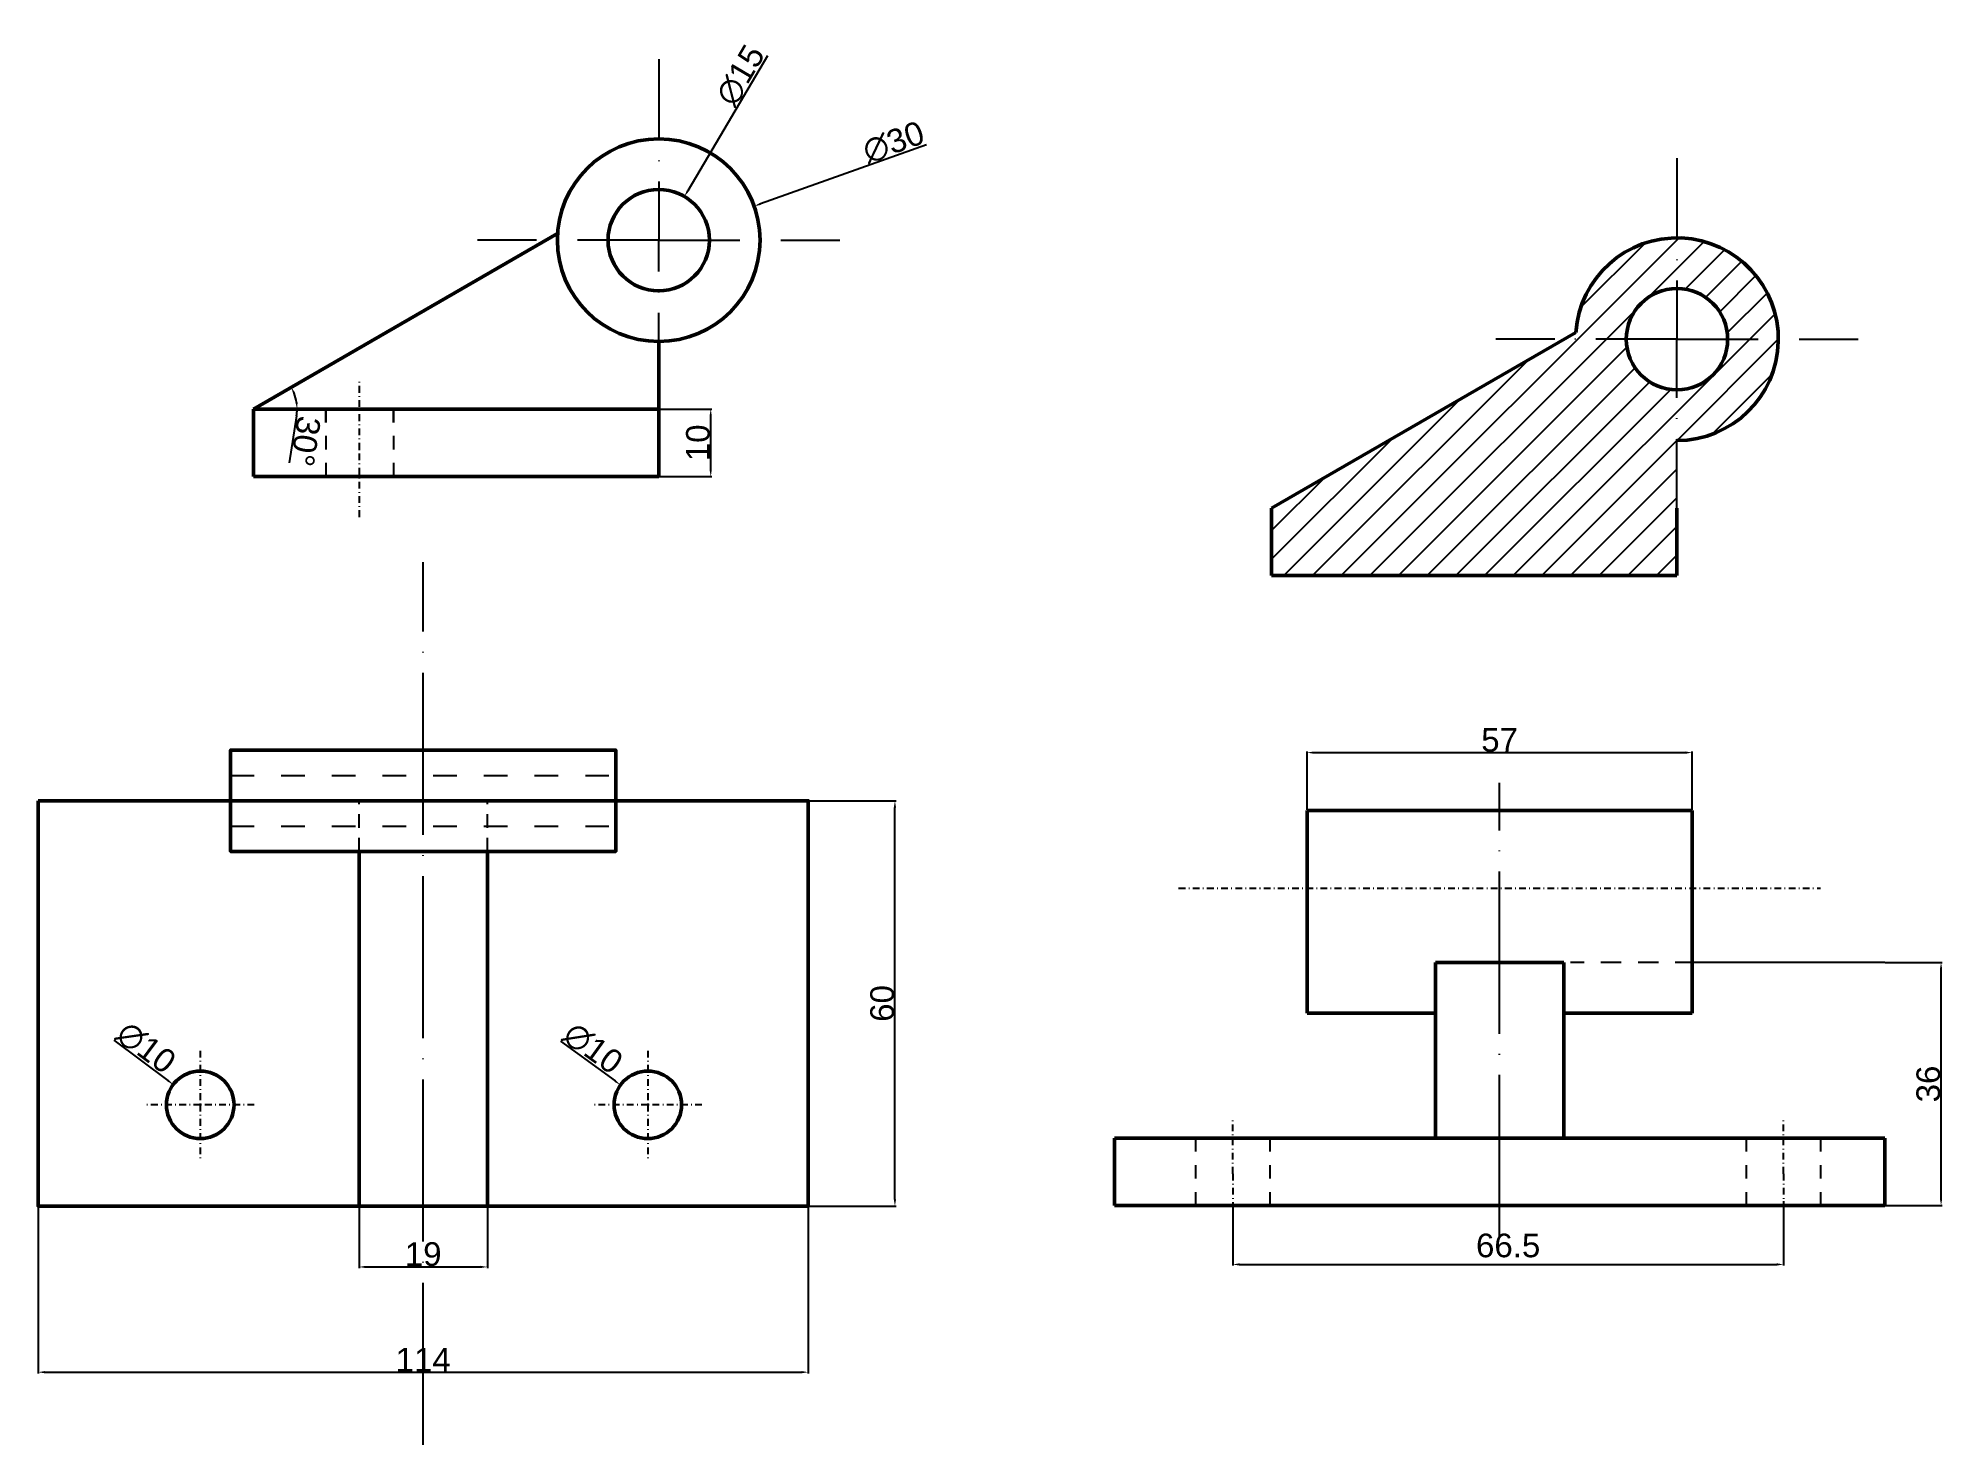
# Model space of a CAD drawing. Header units: millimetres. Extents: x 141 to 423, y 32 to 240.
import ezdxf

# ---------------------------------------------------------------- set-up
doc = ezdxf.new("R2010")
doc.units = ezdxf.units.MM
doc.header["$MEASUREMENT"] = 0
for name, pattern in [('ACAD_ISO04W100', [30, 24, -3, 0, -3]), ('ACAD_ISO10W100', [18, 12, -3, 0, -3]), ('DASHDOTX2', [2, 1, -0.5, 0, -0.5])]:
    doc.linetypes.add(name, pattern=pattern)
doc.styles.get("Standard").update_dxf_attribs({"font": 'arial.ttf'})
doc.dimstyles.new('semProj', dxfattribs={"dimtxt": 3.5, "dimasz": 1, "dimexe": 0.18, "dimexo": 0.0625, "dimgap": 0.09, "dimtad": 1, "dimdec": 0, "dimzin": 0, "dimdsep": 46, "dimtxsty": 'Standard', "dimcen": 0.09, "dimclrd": 4, "dimclre": 4, "dimadec": 0, "dimazin": 0, "dimtfac": 1, "dimtdec": 0, "dimtofl": 0, "dimtmove": 0, "dimatfit": 3, "dimfxl": 1, "dimtolj": 1, "dimtzin": 0, "dimarcsym": 1})

# ---------------------------------------------------------------- blocks, each defined once
blk = doc.blocks.new('*D4')
at = {"color": 4, "lineweight": -2, "transparency": 16777216}
for p, q in [((399.54, 68.12), (399.54, 58.57)), ((318.04, 67.4), (318.04, 58.57)), ((319.04, 58.75), (398.54, 58.75))]:
    blk.add_line(p, q, dxfattribs=at)
at = {"color": 4, "lineweight": 25, "transparency": 16777216}
for points in [[(319.04, 58.92), (319.04, 58.58), (318.04, 58.75)], [(398.54, 58.92), (398.54, 58.58), (399.54, 58.75)]]:
    blk.add_solid(points, dxfattribs=at)
at = {"layer": 'Defpoints', "color": 0, "lineweight": 25, "transparency": 16777216}
for p in [(399.54, 68.18), (318.04, 67.46), (399.54, 58.75)]:
    blk.add_point(p, dxfattribs=at)
at = {"color": 0, "lineweight": 25, "transparency": 16777216, "insert": (358.79, 61.54), "char_height": 3.5, "attachment_point": 5}
blk.add_mtext('\\A1;66.5', dxfattribs=at)
blk = doc.blocks.new('*D5')
at = {"color": 4, "lineweight": -2, "transparency": 16777216}
for p, q in [((414.59, 103.46), (423.05, 103.46)), ((422.87, 68.46), (422.87, 102.46)), ((414.59, 67.46), (423.05, 67.46))]:
    blk.add_line(p, q, dxfattribs=at)
at = {"color": 4, "lineweight": 25, "transparency": 16777216}
for points in [[(422.7, 102.46), (423.03, 102.46), (422.87, 103.46)], [(422.7, 68.46), (423.03, 68.46), (422.87, 67.46)]]:
    blk.add_solid(points, dxfattribs=at)
at = {"layer": 'Defpoints', "color": 0, "lineweight": 25, "transparency": 16777216}
for p in [(414.52, 103.46), (422.87, 103.46), (414.52, 67.46)]:
    blk.add_point(p, dxfattribs=at)
at = {"color": 0, "lineweight": 25, "transparency": 16777216, "insert": (420.99, 85.46), "char_height": 3.5, "attachment_point": 5, "rotation": 90}
blk.add_mtext('\\A1;36', dxfattribs=at)
blk = doc.blocks.new('*D6')
at = {"color": 4, "lineweight": -2, "transparency": 16777216}
for p, q in [((329.02, 126.02), (329.02, 134.69)), ((330.02, 134.51), (385.02, 134.51)), ((386.02, 126.02), (386.02, 134.69))]:
    blk.add_line(p, q, dxfattribs=at)
at = {"color": 4, "lineweight": 25, "transparency": 16777216}
for points in [[(330.02, 134.68), (330.02, 134.34), (329.02, 134.51)], [(385.02, 134.68), (385.02, 134.34), (386.02, 134.51)]]:
    blk.add_solid(points, dxfattribs=at)
at = {"layer": 'Defpoints', "color": 0, "lineweight": 25, "transparency": 16777216}
for p in [(386.02, 134.51), (329.02, 125.96), (386.02, 125.96)]:
    blk.add_point(p, dxfattribs=at)
at = {"color": 0, "lineweight": 25, "transparency": 16777216, "insert": (357.52, 136.38), "char_height": 3.5, "attachment_point": 5}
blk.add_mtext('\\A1;57', dxfattribs=at)
blk = doc.blocks.new('*D7')
at = {"color": 4, "lineweight": -2, "transparency": 16777216}
for p, q in [((249.15, 237.64), (237.38, 217.68)), ((232.97, 210.36), (233.15, 210.36)), ((233.06, 210.27), (233.06, 210.45))]:
    blk.add_line(p, q, dxfattribs=at)
at = {"color": 4, "lineweight": 25, "transparency": 16777216}
blk.add_solid([(237.23, 217.76), (237.52, 217.59), (236.87, 216.82)], dxfattribs=at)
at = {"layer": 'Defpoints', "color": 0, "lineweight": 25, "transparency": 16777216}
for p in [(236.87, 216.82), (229.25, 203.9)]:
    blk.add_point(p, dxfattribs=at)
at = {"color": 0, "lineweight": 25, "transparency": 16777216, "insert": (245.16, 234.76), "char_height": 3.5, "attachment_point": 5, "rotation": 59.4612}
blk.add_mtext('\\A1;∅15', dxfattribs=at)
blk = doc.blocks.new('*D8')
at = {"color": 4, "lineweight": -2, "transparency": 16777216}
for p, q in [((272.72, 224.49), (248.13, 215.73)), ((232.97, 210.36), (233.15, 210.36)), ((233.06, 210.27), (233.06, 210.45))]:
    blk.add_line(p, q, dxfattribs=at)
at = {"color": 4, "lineweight": 25, "transparency": 16777216}
blk.add_solid([(248.07, 215.89), (248.18, 215.57), (247.19, 215.39)], dxfattribs=at)
at = {"layer": 'Defpoints', "color": 0, "lineweight": 25, "transparency": 16777216}
for p in [(247.19, 215.39), (218.93, 205.32)]:
    blk.add_point(p, dxfattribs=at)
at = {"color": 0, "lineweight": 25, "transparency": 16777216, "insert": (267.82, 224.84), "char_height": 3.5, "attachment_point": 5, "rotation": 19.6168}
blk.add_mtext('\\A1;∅30', dxfattribs=at)
blk = doc.blocks.new('*D9')
at = {"color": 4, "lineweight": -2, "transparency": 16777216}
blk.add_line((179.46, 184.36), (178.37, 177.4), dxfattribs=at)
for start, end in [(8.8528, 21.1472), (351.1472, 0)]:
    blk.add_arc((173.06, 185.36), 6.48, start, end, dxfattribs=at)
at = {"color": 4, "lineweight": 25, "transparency": 16777216}
for points in [[(178.95, 187.62), (179.25, 187.77), (178.67, 188.6)], [(179.62, 186.37), (179.29, 186.34), (179.53, 185.36)]]:
    blk.add_solid(points, dxfattribs=at)
at = {"layer": 'Defpoints', "color": 0, "lineweight": 25, "transparency": 16777216}
for p in [(218.09, 211.36), (179.14, 187.57), (173.06, 185.36), (173.06, 185.36), (233.06, 185.36)]:
    blk.add_point(p, dxfattribs=at)
at = {"color": 0, "lineweight": 25, "transparency": 16777216, "insert": (180.77, 180.59), "char_height": 3.5, "attachment_point": 5, "rotation": 261.1472}
blk.add_mtext('\\A1;30°', dxfattribs=at)
blk = doc.blocks.new('*D10')
at = {"color": 4, "lineweight": -2, "transparency": 16777216}
for p, q in [((233.12, 185.36), (240.94, 185.36)), ((240.76, 176.36), (240.76, 184.36)), ((233.12, 175.36), (240.94, 175.36))]:
    blk.add_line(p, q, dxfattribs=at)
at = {"color": 4, "lineweight": 25, "transparency": 16777216}
for points in [[(240.59, 184.36), (240.92, 184.36), (240.76, 185.36)], [(240.59, 176.36), (240.92, 176.36), (240.76, 175.36)]]:
    blk.add_solid(points, dxfattribs=at)
at = {"layer": 'Defpoints', "color": 0, "lineweight": 25, "transparency": 16777216}
for p in [(233.06, 185.36), (240.76, 185.36), (233.06, 175.36)]:
    blk.add_point(p, dxfattribs=at)
at = {"color": 0, "lineweight": 25, "transparency": 16777216, "insert": (238.88, 180.36), "char_height": 3.5, "attachment_point": 5, "rotation": 90}
blk.add_mtext('\\A1;10', dxfattribs=at)
blk = doc.blocks.new('*D11')
at = {"color": 4, "lineweight": -2, "transparency": 16777216}
for p, q in [((152.39, 91.95), (160.4, 85.97)), ((165.11, 82.38), (165.29, 82.38)), ((165.2, 82.29), (165.2, 82.47))]:
    blk.add_line(p, q, dxfattribs=at)
at = {"color": 4, "lineweight": 25, "transparency": 16777216}
blk.add_solid([(160.5, 86.1), (160.3, 85.84), (161.2, 85.37)], dxfattribs=at)
at = {"layer": 'Defpoints', "color": 0, "lineweight": 25, "transparency": 16777216}
for p in [(161.2, 85.37), (169.21, 79.39)]:
    blk.add_point(p, dxfattribs=at)
at = {"color": 0, "lineweight": 25, "transparency": 16777216, "insert": (157.18, 90.84), "char_height": 3.5, "attachment_point": 5, "rotation": 323.2473}
blk.add_mtext('\\A1;∅10', dxfattribs=at)
blk = doc.blocks.new('*D12')
at = {"color": 4, "lineweight": -2, "transparency": 16777216}
for p, q in [((218.52, 91.78), (226.6, 85.91)), ((231.36, 82.38), (231.54, 82.38)), ((231.45, 82.29), (231.45, 82.47))]:
    blk.add_line(p, q, dxfattribs=at)
at = {"color": 4, "lineweight": 25, "transparency": 16777216}
blk.add_solid([(226.7, 86.04), (226.5, 85.77), (227.41, 85.32)], dxfattribs=at)
at = {"layer": 'Defpoints', "color": 0, "lineweight": 25, "transparency": 16777216}
for p in [(227.41, 85.32), (235.5, 79.44)]:
    blk.add_point(p, dxfattribs=at)
at = {"color": 0, "lineweight": 25, "transparency": 16777216, "insert": (223.32, 90.74), "char_height": 3.5, "attachment_point": 5, "rotation": 323.9796}
blk.add_mtext('\\A1;∅10', dxfattribs=at)
blk = doc.blocks.new('*D13')
at = {"color": 4, "lineweight": -2, "transparency": 16777216}
for p, q in [((188.7, 67.32), (188.7, 58.2)), ((207.7, 67.32), (207.7, 58.2)), ((189.7, 58.38), (206.7, 58.38))]:
    blk.add_line(p, q, dxfattribs=at)
at = {"color": 4, "lineweight": 25, "transparency": 16777216}
for points in [[(189.7, 58.55), (189.7, 58.21), (188.7, 58.38)], [(206.7, 58.55), (206.7, 58.21), (207.7, 58.38)]]:
    blk.add_solid(points, dxfattribs=at)
at = {"layer": 'Defpoints', "color": 0, "lineweight": 25, "transparency": 16777216}
for p in [(188.7, 67.38), (207.7, 67.38), (207.7, 58.38)]:
    blk.add_point(p, dxfattribs=at)
at = {"color": 0, "lineweight": 25, "transparency": 16777216, "insert": (198.2, 60.26), "char_height": 3.5, "attachment_point": 5}
blk.add_mtext('\\A1;19', dxfattribs=at)
blk = doc.blocks.new('*D14')
at = {"color": 4, "lineweight": -2, "transparency": 16777216}
for p, q in [((141.2, 67.32), (141.2, 42.62)), ((255.2, 67.32), (255.2, 42.62)), ((142.2, 42.8), (254.2, 42.8))]:
    blk.add_line(p, q, dxfattribs=at)
at = {"color": 4, "lineweight": 25, "transparency": 16777216}
for points in [[(142.2, 42.97), (142.2, 42.64), (141.2, 42.8)], [(254.2, 42.97), (254.2, 42.64), (255.2, 42.8)]]:
    blk.add_solid(points, dxfattribs=at)
at = {"layer": 'Defpoints', "color": 0, "lineweight": 25, "transparency": 16777216}
for p in [(141.2, 67.38), (255.2, 67.38), (255.2, 42.8)]:
    blk.add_point(p, dxfattribs=at)
at = {"color": 0, "lineweight": 25, "transparency": 16777216, "insert": (198.2, 44.65), "char_height": 3.5, "attachment_point": 5}
blk.add_mtext('\\A1;114', dxfattribs=at)
blk = doc.blocks.new('*D15')
at = {"color": 4, "lineweight": -2, "transparency": 16777216}
for p, q in [((255.27, 127.38), (268.2, 127.38)), ((268.02, 68.38), (268.02, 126.38)), ((255.27, 67.38), (268.2, 67.38))]:
    blk.add_line(p, q, dxfattribs=at)
at = {"color": 4, "lineweight": 25, "transparency": 16777216}
for points in [[(267.86, 126.38), (268.19, 126.38), (268.02, 127.38)], [(267.86, 68.38), (268.19, 68.38), (268.02, 67.38)]]:
    blk.add_solid(points, dxfattribs=at)
at = {"layer": 'Defpoints', "color": 0, "lineweight": 25, "transparency": 16777216}
for p in [(255.2, 127.38), (268.02, 127.38), (255.2, 67.38)]:
    blk.add_point(p, dxfattribs=at)
at = {"color": 0, "lineweight": 25, "transparency": 16777216, "insert": (266.15, 97.38), "char_height": 3.5, "attachment_point": 5, "rotation": 90}
blk.add_mtext('\\A1;60', dxfattribs=at)

msp = doc.modelspace()

# ---------------------------------------------------------------- hatches: boundary and pattern name
at = {"lineweight": 25, "transparency": 33554687}
h = msp.add_hatch(dxfattribs=at)
h.set_pattern_fill('_USER', color=256, scale=3, angle=45, pattern_type=0)
h.set_pattern_definition([(45, (122, -132), (-2.12132, 2.12132), [])])
h.paths.add_polyline_path([(383.78, 170.7), (383.78, 180.7, 2.304718), (368.81, 196.7), (323.78, 170.7), (323.78, 160.7), (383.78, 160.7)])
h.paths.add_polyline_path([(376.28, 195.7, -1), (391.28, 195.7, -1)], flags=16)

# ---------------------------------------------------------------- linework, layer by layer
at = {"lineweight": 50}
for p, q in [((173.06, 185.36), (218.09, 211.36)), ((233.06, 185.36), (233.06, 195.36)), ((323.78, 170.7), (368.81, 196.7)), ((233.06, 185.36), (173.06, 185.36)), ((173.06, 185.36), (173.06, 175.36)), ((233.06, 175.36), (233.06, 185.36)), ((173.06, 175.36), (233.06, 175.36)), ((323.78, 170.7), (323.78, 160.7)), ((383.78, 160.7), (383.78, 170.7)), ((323.78, 160.7), (383.78, 160.7)), ((386.02, 125.96), (329.02, 125.96)), ((329.02, 125.96), (329.02, 95.96)), ((386.02, 95.96), (386.02, 125.96)), ((188.7, 119.88), (188.7, 67.38)), ((207.7, 119.88), (207.7, 67.38)), ((367.02, 103.46), (348.02, 103.46)), ((348.02, 103.46), (348.02, 77.46)), ((367.02, 77.46), (367.02, 103.46)), ((329.02, 95.96), (348.02, 95.96)), ((367.02, 95.96), (386.02, 95.96)), ((231.45, 82.38), (231.45, 82.38)), ((414.52, 77.46), (300.52, 77.46)), ((300.52, 77.46), (300.52, 67.46)), ((414.52, 67.46), (414.52, 77.46)), ((300.52, 67.46), (414.52, 67.46))]:
    msp.add_line(p, q, dxfattribs=at)
at = {"linetype": 'ACAD_ISO10W100', "lineweight": 25}
for p, q in [((233.06, 187.6), (233.06, 210.36)), ((233.06, 210.36), (259.86, 210.36))]:
    msp.add_line(p, q, dxfattribs=at)
at = {"lineweight": 25}
for p, q in [((183.79, 181.38), (183.79, 179.38)), ((193.79, 181.38), (193.79, 179.38)), ((383.78, 170.7), (383.78, 180.7)), ((183.79, 177.38), (183.79, 175.38)), ((193.79, 177.38), (193.79, 175.38)), ((169.7, 131.13), (173.2, 131.13)), ((177.2, 131.13), (180.7, 131.13)), ((184.7, 131.13), (188.2, 131.13)), ((192.2, 131.13), (195.7, 131.13)), ((199.7, 131.13), (203.2, 131.13)), ((207.2, 131.13), (210.7, 131.13)), ((214.7, 131.13), (218.2, 131.13)), ((222.2, 131.13), (225.7, 131.13)), ((188.7, 126.88), (188.7, 127.38)), ((207.7, 126.88), (207.7, 127.38)), ((188.7, 123.38), (188.7, 125.38)), ((207.7, 123.38), (207.7, 125.38)), ((169.7, 123.63), (173.2, 123.63)), ((177.2, 123.63), (180.7, 123.63)), ((184.7, 123.63), (188.2, 123.63)), ((188.7, 119.88), (188.7, 121.88)), ((192.2, 123.63), (195.7, 123.63)), ((199.7, 123.63), (203.2, 123.63)), ((207.2, 123.63), (210.7, 123.63)), ((207.7, 119.88), (207.7, 121.88)), ((214.7, 123.63), (218.2, 123.63)), ((222.2, 123.63), (225.7, 123.63)), ((370.02, 103.46), (368.02, 103.46)), ((375.52, 103.46), (372.52, 103.46)), ((381.02, 103.46), (378.02, 103.46)), ((386.02, 103.46), (383.52, 103.46)), ((414.52, 103.46), (386.02, 103.46)), ((312.52, 73.46), (312.52, 71.46)), ((323.52, 73.46), (323.52, 71.46)), ((394.02, 73.46), (394.02, 71.46)), ((405.02, 73.46), (405.02, 71.46)), ((312.52, 69.46), (312.52, 67.46)), ((323.52, 69.46), (323.52, 67.46)), ((394.02, 69.46), (394.02, 67.46)), ((405.02, 69.46), (405.02, 67.46))]:
    msp.add_line(p, q, dxfattribs=at)
at = {"linetype": 'ACAD_ISO04W100', "lineweight": 25}
for p, q in [((198.2, 32.04), (198.2, 162.72)), ((357.51, 62.8), (357.51, 130.04))]:
    msp.add_line(p, q, dxfattribs=at)
at = {"linetype": 'DASHDOTX2', "lineweight": 25}
for p, q in [((310.01, 114.42), (405.01, 114.42)), ((318.04, 72.18), (318.04, 80.18)), ((399.54, 72.18), (399.54, 80.18)), ((318.04, 72.18), (318.04, 64.18)), ((399.54, 72.18), (399.54, 64.18))]:
    msp.add_line(p, q, dxfattribs=at)
at = {"linetype": 'ACAD_ISO10W100', "lineweight": 25}
for points in [[(233.06, 237.16), (233.06, 210.36), (206.26, 210.36)], [(383.78, 222.5), (383.78, 195.7), (356.98, 195.7)], [(383.78, 168.9), (383.78, 195.7), (410.58, 195.7)]]:
    msp.add_lwpolyline(points, dxfattribs=at)
at = {"linetype": 'DASHDOTX2', "lineweight": 25}
for points in [[(188.79, 169.38), (188.79, 179.38), (188.79, 189.38)], [(165.2, 90.38), (165.2, 82.38), (165.2, 74.38)], [(231.45, 90.38), (231.45, 82.38), (231.45, 74.38)], [(173.2, 82.38), (165.2, 82.38), (157.2, 82.38)], [(239.45, 82.38), (231.45, 82.38), (223.45, 82.38)]]:
    msp.add_lwpolyline(points, dxfattribs=at)
at = {"lineweight": 25}
for points in [[(183.79, 183.38), (183.79, 185.38)], [(193.79, 183.38), (193.79, 185.38)]]:
    msp.add_lwpolyline(points, close=True, dxfattribs=at)
at = {"lineweight": 50}
for points in [[(226.7, 127.38), (226.7, 134.88), (169.7, 134.88), (169.7, 127.38)], [(226.7, 127.38), (226.7, 119.88), (169.7, 119.88), (169.7, 127.38)]]:
    msp.add_lwpolyline(points, dxfattribs=at)
msp.add_lwpolyline([(141.2, 127.38), (255.2, 127.38), (255.2, 67.38), (141.2, 67.38)], close=True, dxfattribs=at)
at = {"lineweight": 25}
for points in [[(312.52, 77.46), (312.52, 75.46)], [(323.52, 77.46), (323.52, 75.46)], [(394.02, 77.46), (394.02, 75.46)], [(405.02, 77.46), (405.02, 75.46)]]:
    msp.add_lwpolyline(points, dxfattribs=at)
at = {"lineweight": 50}
for centre, radius in [((233.06, 210.36), 15), ((233.06, 210.36), 7.5), ((383.78, 195.7), 7.5), ((165.2, 82.38), 5), ((231.45, 82.38), 5)]:
    msp.add_circle(centre, radius, dxfattribs=at)
msp.add_arc((383.78, 195.7), 15, 270, 176.1773, dxfattribs=at)

# ---------------------------------------------------------------- dimensions: what is measured, and where the dimension line sits
at = {"lineweight": 25}
for p1, p2, picture, middle in [((229.25, 203.9), (236.87, 216.82), '*D7', (246.86, 233.76)), ((218.93, 205.32), (247.19, 215.39), '*D8', (268.48, 222.98))]:
    dim = msp.add_diameter_dim_2p(p1=p1, p2=p2, dimstyle='semProj', dxfattribs=at)
    dim.commit()
    dim.dimension.update_dxf_attribs({"geometry": picture, "text_midpoint": middle, "dimtype": 163})
dim = msp.add_angular_dim_2l(base=(179.14, 187.57), line1=((233.06, 185.36), (173.06, 185.36)), line2=((173.06, 185.36), (218.09, 211.36)), dimstyle='semProj', dxfattribs=at)
dim.commit()
dim.dimension.update_dxf_attribs({"geometry": '*D9', "text_midpoint": (180.77, 180.59)})
for base, p1, p2, picture, middle in [((240.76, 185.36), (233.06, 175.36), (233.06, 185.36), '*D10', (238.88, 180.36)), ((268.02, 127.38), (255.2, 67.38), (255.2, 127.38), '*D15', (266.15, 97.38)), ((422.87, 103.46), (414.52, 67.46), (414.52, 103.46), '*D5', (420.99, 85.46))]:
    dim = msp.add_linear_dim(base=base, p1=p1, p2=p2, angle=90, dimstyle='semProj', dxfattribs=at)
    dim.commit()
    dim.dimension.update_dxf_attribs({"geometry": picture, "text_midpoint": middle})
for base, p1, p2, picture, middle in [((386.02, 134.51), (329.02, 125.96), (386.02, 125.96), '*D6', (357.52, 136.38)), ((207.7, 58.38), (188.7, 67.38), (207.7, 67.38), '*D13', (198.2, 60.26))]:
    dim = msp.add_linear_dim(base=base, p1=p1, p2=p2, dimstyle='semProj', dxfattribs=at)
    dim.commit()
    dim.dimension.update_dxf_attribs({"geometry": picture, "text_midpoint": middle})
for p1, p2, picture, middle in [((169.21, 79.39), (161.2, 85.37), '*D11', (157.18, 90.84)), ((235.5, 79.44), (227.41, 85.32), '*D12', (223.32, 90.74))]:
    dim = msp.add_diameter_dim_2p(p1=p1, p2=p2, dimstyle='semProj', dxfattribs=at)
    dim.commit()
    dim.dimension.update_dxf_attribs({"geometry": picture, "text_midpoint": middle})
dim = msp.add_linear_dim(base=(399.54, 58.75), p1=(318.04, 67.46), p2=(399.54, 68.18), text='66.5', dimstyle='semProj', override={"dimtxt": 3.5, "dimasz": 1, "dimgap": 1}, dxfattribs=at)
dim.commit()
dim.dimension.update_dxf_attribs({"geometry": '*D4', "text_midpoint": (358.79, 61.54)})
dim = msp.add_aligned_dim(p1=(141.2, 67.38), p2=(255.2, 67.38), distance=-24.58, dimstyle='semProj', dxfattribs=at)
dim.commit()
dim.dimension.update_dxf_attribs({"geometry": '*D14', "text_midpoint": (198.2, 44.65)})

doc.saveas('drawing.dxf')
